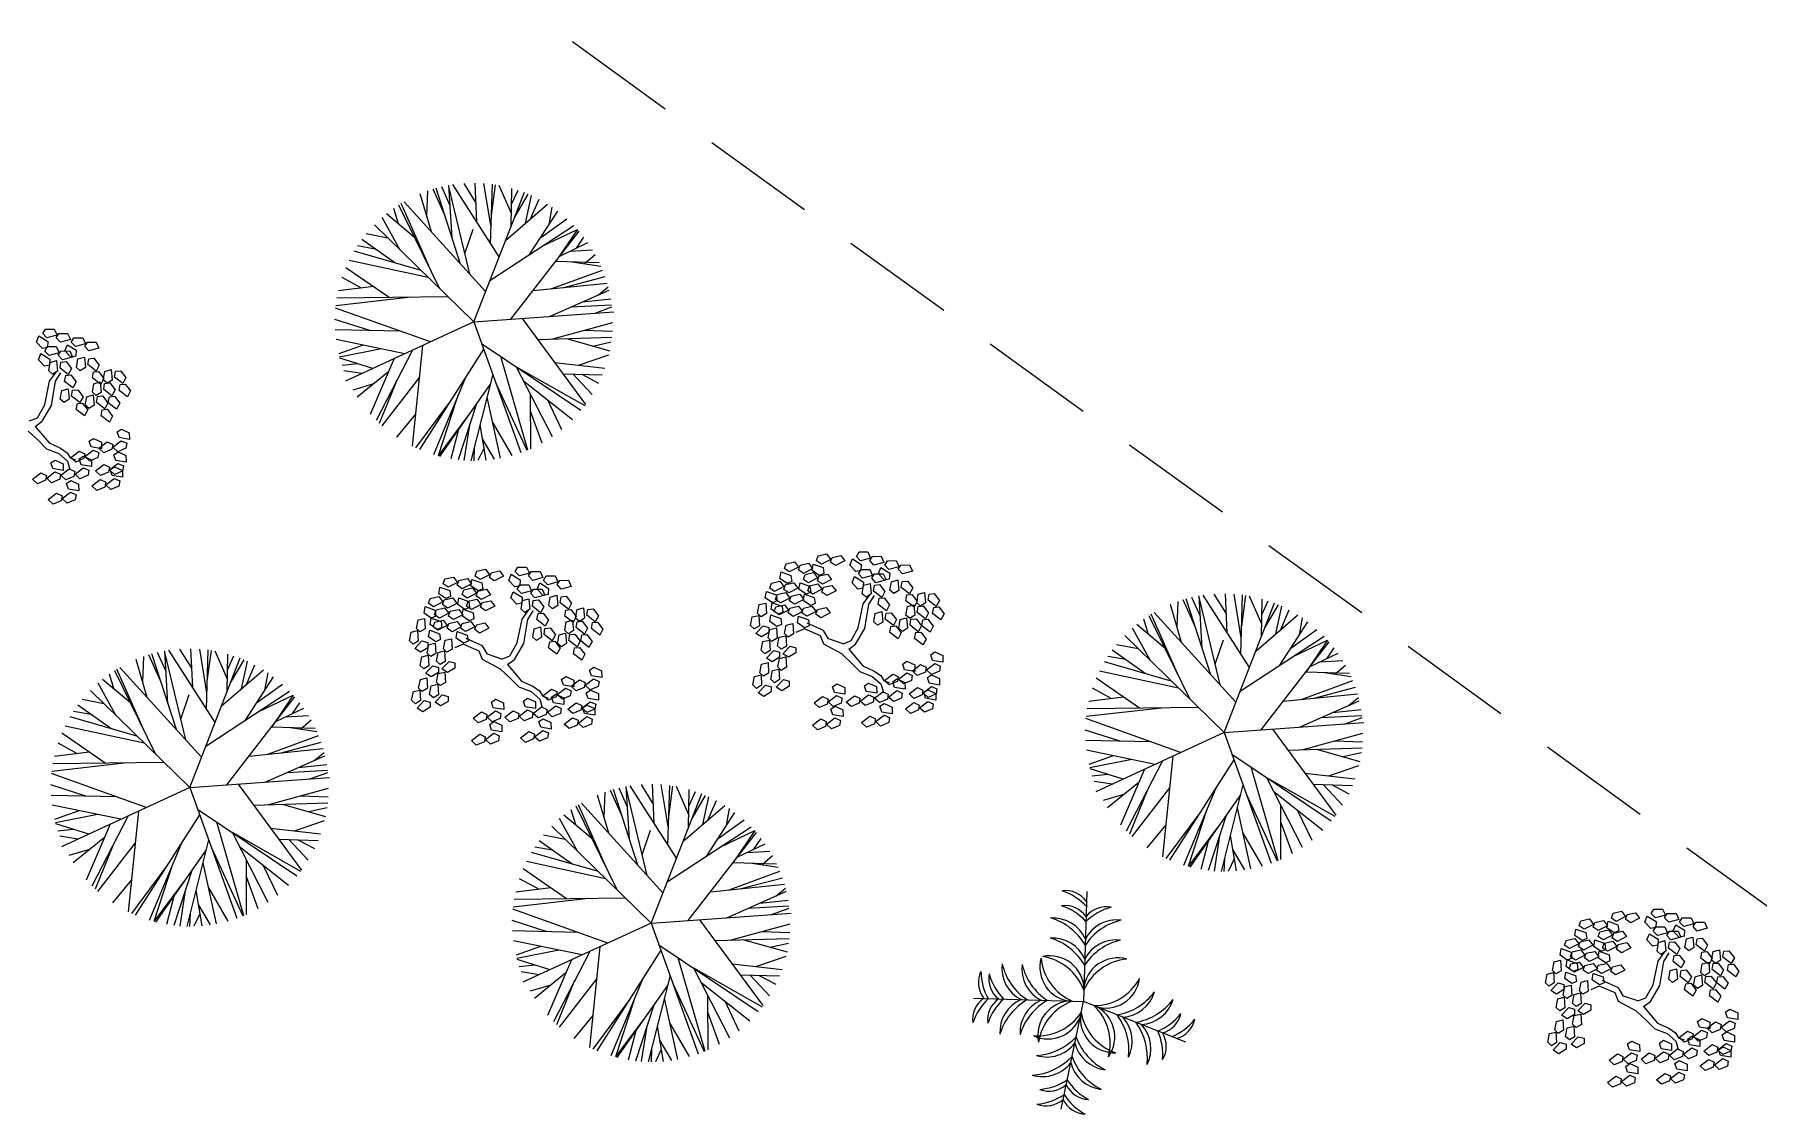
# Model space of a CAD drawing. Header units: millimetres. Extents: x 997 to 4249, y 599 to 1440.
# Drawn here: x 1810.53 to 1858.28, y 703 to 732.79 of the extents above; entities that cross this region are included whole.
import ezdxf

# ---------------------------------------------------------------- set-up
doc = ezdxf.new("R2010")
doc.units = ezdxf.units.MM
doc.linetypes.add('Continuo', pattern=[0])
doc.linetypes.add('DASHED', pattern=[19.05, 12.7, -6.35])
doc.layers.add('cercas existentes', color=18, linetype='Continuous')
doc.layers.add('taludes', color=9, linetype='Continuous')

# ---------------------------------------------------------------- blocks, each defined once
blk = doc.blocks.new('L', base_point=(1.368, 0.591))
at = {"linetype": 'Continuo'}
for p, q in [((1.281, 0.65), (1.312, 0.675)), ((1.294, 0.6), (1.281, 0.65)), ((1.312, 0.675), (1.342, 0.621)), ((1.342, 0.621), (1.322, 0.591)), ((1.275, 0.567), (1.306, 0.592)), ((1.288, 0.517), (1.275, 0.567)), ((1.317, 0.508), (1.288, 0.517)), ((1.322, 0.591), (1.294, 0.6)), ((1.306, 0.592), (1.336, 0.538)), ((1.336, 0.538), (1.317, 0.508)), ((1.337, 0.489), (1.356, 0.548)), ((1.356, 0.548), (1.391, 0.554)), ((1.404, 0.527), (1.376, 0.484)), ((1.391, 0.554), (1.404, 0.527)), ((1.376, 0.484), (1.337, 0.489))]:
    blk.add_line(p, q, dxfattribs=at)
blk = doc.blocks.new('gtfoods1')
at = {"layer": 'taludes', "lineweight": 5, "extrusion": (-0.01642, -0.01246, 0.999788)}
for p, q in [((-102.934, 66.403, 12.087), (-103.241, 67.457, 12.095)), ((-103.06, 66.834, 12.09), (-103.031, 67.538, 12.099)), ((-102.564, 66.868, 12.099), (-102.888, 67.585, 12.102)), ((-102.123, 65.51, 12.089), (-102.805, 67.609, 12.104)), ((-102.414, 67.119, 12.104), (-102.647, 67.65, 12.107)), ((-102.359, 66.238, 12.094), (-102.449, 67.692, 12.111)), ((-101.866, 65.227, 12.09), (-102.447, 67.657, 12.11)), ((-101.056, 65.707, 12.109), (-102.338, 67.711, 12.113)), ((-101.698, 67.214, 12.117), (-102.028, 67.745, 12.118)), ((-101.757, 63.907, 12.075), (-100.357, 67.498, 12.143)), ((-101.675, 66.674, 12.111), (-101.722, 67.754, 12.124)), ((-101.28, 66.528, 12.116), (-101.48, 67.744, 12.127)), ((-101.294, 66.08, 12.11), (-101.244, 67.72, 12.131)), ((-101.27, 66.857, 12.12), (-101.153, 67.707, 12.132)), ((-100.715, 66.908, 12.13), (-101.054, 67.69, 12.134)), ((-100.722, 66.563, 12.125), (-100.701, 67.606, 12.138)), ((-100.71, 67.167, 12.133), (-100.533, 67.554, 12.141)), ((-100.625, 66.81, 12.13), (-100.249, 67.446, 12.144)), ((-100.323, 66.644, 12.133), (-100.162, 67.408, 12.145)), ((-103.398, 66.249, 12.077), (-104.173, 66.902, 12.073)), ((-103.847, 66.628, 12.075), (-103.976, 67.051, 12.078)), ((-102.698, 64.825, 12.071), (-103.837, 67.144, 12.081)), ((-103.008, 65.457, 12.074), (-103.774, 67.184, 12.083)), ((-101.43, 64.747, 12.091), (-103.69, 67.235, 12.085)), ((-100.877, 66.166, 12.118), (-99.717, 67.168, 12.149)), ((-100.214, 65.773, 12.124), (-99.435, 66.974, 12.151)), ((-100.184, 66.764, 12.136), (-99.951, 67.304, 12.147)), ((-99.672, 66.609, 12.143), (-99.585, 67.082, 12.15)), ((-101.757, 63.907, 12.075), (-104.511, 66.595, 12.063)), ((-103.797, 65.897, 12.066), (-104.292, 66.802, 12.069)), ((-102.003, 65.802, 12.095), (-101.772, 66.481, 12.107)), ((-101.312, 65.05, 12.097), (-98.989, 66.578, 12.154)), ((-100.729, 63.98, 12.093), (-98.843, 66.417, 12.154)), ((-99.905, 66.25, 12.135), (-99.184, 66.766, 12.153)), ((-99.846, 66.015, 12.133), (-98.889, 66.47, 12.154)), ((-98.889, 66.47, 12.154), (-99.484, 65.589, 12.133)), ((-104.487, 65.927, 12.055), (-104.978, 66.012, 12.048)), ((-103.945, 65.543, 12.059), (-104.856, 66.189, 12.053)), ((-104.136, 66.228, 12.065), (-104.736, 66.343, 12.056)), ((-99.372, 65.733, 12.137), (-98.599, 66.103, 12.154)), ((-98.911, 65.954, 12.147), (-98.709, 66.253, 12.154)), ((-103.019, 65.139, 12.07), (-105.207, 65.612, 12.04)), ((-103.219, 65.333, 12.069), (-105.069, 65.866, 12.045)), ((-99.484, 65.589, 12.133), (-98.281, 65.555, 12.153)), ((-99.102, 65.863, 12.143), (-98.468, 65.902, 12.154)), ((-99.029, 65.576, 12.141), (-98.236, 65.456, 12.152)), ((-98.692, 65.525, 12.146), (-98.396, 65.778, 12.154)), ((-104.871, 64.844, 12.036), (-105.404, 65.135, 12.03)), ((-104.102, 64.581, 12.045), (-105.299, 65.41, 12.036)), ((-100.111, 64.779, 12.113), (-98.064, 64.984, 12.149)), ((-99.598, 64.83, 12.122), (-98.189, 65.345, 12.152)), ((-99.264, 64.864, 12.128), (-98.121, 65.161, 12.15)), ((-103.495, 64.588, 12.055), (-105.579, 64.353, 12.018)), ((-102.466, 64.598, 12.072), (-105.548, 64.566, 12.021)), ((-104.54, 64.885, 12.041), (-105.508, 64.765, 12.024)), ((-99.665, 64.056, 12.111), (-98.013, 64.789, 12.147)), ((-98.746, 64.464, 12.131), (-97.964, 64.544, 12.145)), ((-98.307, 64.659, 12.141), (-98.034, 64.875, 12.148)), ((-102.961, 63.352, 12.048), (-105.585, 64.292, 12.017)), ((-101.757, 63.907, 12.075), (-97.883, 64.182, 12.142)), ((-100.415, 64.003, 12.098), (-98.663, 61.62, 12.097)), ((-99.068, 64.321, 12.124), (-97.94, 64.383, 12.144)), ((-98.428, 64.144, 12.133), (-97.933, 64.323, 12.143)), ((-104.637, 63.668, 12.025), (-105.604, 63.977, 12.013)), ((-103.79, 63.649, 12.038), (-105.598, 63.689, 12.009)), ((-101.757, 63.907, 12.075), (-105.311, 62.267, 11.996)), ((-101.757, 63.907, 12.075), (-100.452, 60.288, 12.051)), ((-99.566, 63.435, 12.105), (-97.91, 63.892, 12.138)), ((-98.693, 63.676, 12.122), (-97.919, 63.648, 12.135)), ((-103.667, 63.026, 12.033), (-105.573, 63.416, 12.006)), ((-104.825, 63.263, 12.017), (-105.5, 63.019, 12.002)), ((-104.313, 63.158, 12.024), (-105.478, 62.93, 12.002)), ((-103.46, 63.122, 12.037), (-104.466, 61.176, 11.996)), ((-103.175, 63.253, 12.044), (-103.465, 60.46, 12.004)), ((-101.486, 63.153, 12.07), (-103.266, 60.368, 12.006)), ((-101.542, 63.311, 12.071), (-98.79, 61.458, 12.093)), ((-99.988, 63.422, 12.098), (-97.934, 63.485, 12.133)), ((-99.194, 63.446, 12.111), (-97.994, 63.107, 12.127)), ((-98.461, 63.239, 12.121), (-97.95, 63.353, 12.131)), ((-104.555, 62.617, 12.013), (-105.47, 62.901, 12.001)), ((-104.974, 62.747, 12.008), (-105.409, 62.698, 12)), ((-103.963, 62.89, 12.026), (-104.625, 61.343, 11.996)), ((-101.019, 62.959, 12.075), (-100.271, 60.358, 12.055)), ((-100.584, 62.665, 12.079), (-98.686, 61.59, 12.097)), ((-100.584, 62.665, 12.079), (-99.589, 60.729, 12.071)), ((-99.518, 62.783, 12.098), (-98.131, 62.622, 12.119)), ((-98.858, 62.706, 12.108), (-98.021, 62.991, 12.125)), ((-104.86, 62.476, 12.006), (-105.358, 62.554, 11.999)), ((-104.533, 62.189, 12.008), (-105.11, 62.02, 11.996)), ((-104.119, 62.525, 12.019), (-104.988, 61.819, 11.996)), ((-103.877, 62.315, 12.02), (-104.381, 61.093, 11.997)), ((-103.266, 62.376, 12.031), (-104.309, 61.029, 11.997)), ((-101.988, 62.368, 12.052), (-102.877, 60.226, 12.011)), ((-101.305, 62.182, 12.061), (-102.707, 60.179, 12.013)), ((-101.235, 62.459, 12.066), (-101.839, 60.061, 12.026)), ((-101.147, 62.214, 12.064), (-100.291, 60.35, 12.055)), ((-100.381, 62.271, 12.077), (-99.024, 61.2, 12.086)), ((-99.29, 62.472, 12.098), (-98.2, 62.443, 12.115)), ((-99.013, 62.465, 12.102), (-98.479, 61.893, 12.104)), ((-98.768, 62.458, 12.106), (-98.303, 62.214, 12.111)), ((-102.4, 61.723, 12.037), (-103.369, 60.414, 12.005)), ((-102.241, 61.757, 12.04), (-102.749, 60.198, 12.013)), ((-101.687, 61.636, 12.048), (-102.195, 60.085, 12.02)), ((-101.395, 61.823, 12.055), (-101.026, 60.13, 12.04)), ((-100.195, 61.909, 12.076), (-100.192, 60.393, 12.057)), ((-99.721, 61.75, 12.082), (-99.327, 60.924, 12.078)), ((-103.373, 61.347, 12.017), (-103.898, 60.711, 12)), ((-101.921, 61.301, 12.04), (-102.749, 60.198, 12.013)), ((-101.247, 61.141, 12.049), (-100.702, 60.207, 12.046)), ((-100.194, 61.445, 12.07), (-99.874, 60.552, 12.064)), ((-102.185, 60.924, 12.031), (-102.398, 60.114, 12.017)), ((-101.879, 61.05, 12.037), (-102.033, 60.07, 12.023)), ((-101.59, 61.052, 12.042), (-101.425, 60.074, 12.033)), ((-101.524, 60.663, 12.038), (-101.192, 60.102, 12.037)), ((-101.748, 60.421, 12.032), (-101.761, 60.06, 12.027)), ((-101.48, 60.403, 12.036), (-101.642, 60.062, 12.029)), ((-80.917, 55.835, 12.117), (-81.246, 56.366, 12.118)), ((-80.893, 55.295, 12.111), (-80.94, 56.375, 12.124)), ((-80.499, 55.149, 12.116), (-80.698, 56.365, 12.127)), ((-82.152, 55.024, 12.087), (-82.46, 56.078, 12.095)), ((-82.278, 55.455, 12.09), (-82.249, 56.159, 12.099)), ((-81.782, 55.488, 12.099), (-82.106, 56.206, 12.102)), ((-81.341, 54.131, 12.089), (-82.023, 56.23, 12.104)), ((-81.632, 55.74, 12.104), (-81.865, 56.271, 12.107)), ((-81.578, 54.859, 12.094), (-81.667, 56.313, 12.111)), ((-81.084, 53.848, 12.09), (-81.665, 56.277, 12.11)), ((-80.274, 54.328, 12.109), (-81.557, 56.331, 12.113)), ((-80.976, 52.528, 12.075), (-79.575, 56.119, 12.143)), ((-80.512, 54.701, 12.11), (-80.462, 56.341, 12.131)), ((-80.488, 55.478, 12.12), (-80.371, 56.327, 12.132)), ((-79.933, 55.529, 12.13), (-80.272, 56.31, 12.134)), ((-79.94, 55.183, 12.125), (-79.919, 56.227, 12.138)), ((-79.928, 55.787, 12.133), (-79.751, 56.175, 12.141)), ((-79.843, 55.431, 12.13), (-79.467, 56.067, 12.144)), ((-79.541, 55.265, 12.133), (-79.38, 56.028, 12.145)), ((-79.403, 55.385, 12.136), (-79.169, 55.924, 12.147)), ((-83.015, 54.518, 12.066), (-83.51, 55.423, 12.069)), ((-82.616, 54.87, 12.077), (-83.392, 55.523, 12.073)), ((-83.066, 55.248, 12.075), (-83.194, 55.671, 12.078)), ((-81.916, 53.446, 12.071), (-83.055, 55.765, 12.081)), ((-82.226, 54.077, 12.074), (-82.992, 55.805, 12.083)), ((-80.648, 53.368, 12.091), (-82.908, 55.855, 12.085)), ((-80.095, 54.787, 12.118), (-78.935, 55.789, 12.149)), ((-79.432, 54.393, 12.124), (-78.654, 55.595, 12.151)), ((-78.89, 55.229, 12.143), (-78.803, 55.703, 12.15)), ((-83.354, 54.849, 12.065), (-83.954, 54.963, 12.056)), ((-80.976, 52.528, 12.075), (-83.729, 55.215, 12.063)), ((-81.222, 54.423, 12.095), (-80.991, 55.101, 12.107)), ((-80.53, 53.671, 12.097), (-78.207, 55.199, 12.154)), ((-79.947, 52.601, 12.093), (-78.061, 55.038, 12.154)), ((-79.123, 54.87, 12.135), (-78.402, 55.387, 12.153)), ((-79.064, 54.636, 12.133), (-78.107, 55.091, 12.154)), ((-78.107, 55.091, 12.154), (-78.702, 54.21, 12.133)), ((-110.804, 53.501, 12.087), (-111.111, 54.555, 12.095)), ((-110.929, 53.932, 12.09), (-110.9, 54.636, 12.099)), ((-110.433, 53.965, 12.099), (-110.757, 54.682, 12.102)), ((-109.992, 52.608, 12.089), (-110.674, 54.707, 12.104)), ((-110.283, 54.217, 12.104), (-110.516, 54.748, 12.107)), ((-110.229, 53.336, 12.094), (-110.318, 54.79, 12.111)), ((-109.735, 52.325, 12.09), (-110.316, 54.754, 12.11)), ((-108.925, 52.805, 12.109), (-110.208, 54.808, 12.113)), ((-109.568, 54.312, 12.117), (-109.897, 54.843, 12.118)), ((-109.627, 51.005, 12.075), (-108.226, 54.596, 12.143)), ((-109.544, 53.772, 12.111), (-109.592, 54.852, 12.124)), ((-109.15, 53.626, 12.116), (-109.349, 54.842, 12.127)), ((-109.164, 53.177, 12.11), (-109.113, 54.818, 12.131)), ((-109.14, 53.955, 12.12), (-109.022, 54.804, 12.132)), ((-108.584, 54.006, 12.13), (-108.924, 54.787, 12.134)), ((-108.591, 53.66, 12.125), (-108.57, 54.704, 12.138)), ((-108.579, 54.264, 12.133), (-108.402, 54.652, 12.141)), ((-108.494, 53.908, 12.13), (-108.118, 54.544, 12.144)), ((-108.192, 53.742, 12.133), (-108.031, 54.505, 12.145)), ((-82.437, 53.954, 12.069), (-84.287, 54.487, 12.045)), ((-83.705, 54.548, 12.055), (-84.197, 54.632, 12.048)), ((-83.164, 54.163, 12.059), (-84.074, 54.81, 12.053)), ((-78.59, 54.354, 12.137), (-77.817, 54.724, 12.154)), ((-78.321, 54.483, 12.143), (-77.686, 54.523, 12.154)), ((-78.129, 54.575, 12.147), (-77.927, 54.874, 12.154)), ((-111.267, 53.347, 12.077), (-112.043, 53.999, 12.073)), ((-111.717, 53.725, 12.075), (-111.845, 54.148, 12.078)), ((-110.567, 51.923, 12.071), (-111.706, 54.242, 12.081)), ((-110.878, 52.554, 12.074), (-111.643, 54.282, 12.083)), ((-109.299, 51.845, 12.091), (-111.559, 54.332, 12.085)), ((-108.746, 53.264, 12.118), (-107.586, 54.266, 12.149)), ((-108.083, 52.87, 12.124), (-107.305, 54.072, 12.151)), ((-108.054, 53.862, 12.136), (-107.82, 54.401, 12.147)), ((-107.542, 53.706, 12.143), (-107.454, 54.179, 12.15)), ((-83.32, 53.202, 12.045), (-84.517, 54.031, 12.036)), ((-82.237, 53.759, 12.07), (-84.425, 54.232, 12.04)), ((-78.817, 53.451, 12.122), (-77.408, 53.966, 12.152)), ((-78.702, 54.21, 12.133), (-77.499, 54.175, 12.153)), ((-78.247, 54.197, 12.141), (-77.454, 54.077, 12.152)), ((-77.91, 54.146, 12.146), (-77.614, 54.399, 12.154)), ((-109.627, 51.005, 12.075), (-112.38, 53.692, 12.063)), ((-111.666, 52.995, 12.066), (-112.161, 53.9, 12.069)), ((-109.873, 52.9, 12.095), (-109.642, 53.578, 12.107)), ((-109.181, 52.147, 12.097), (-106.859, 53.676, 12.154)), ((-108.599, 51.078, 12.093), (-106.712, 53.515, 12.154)), ((-107.774, 53.347, 12.135), (-107.053, 53.864, 12.153)), ((-107.715, 53.112, 12.133), (-106.758, 53.568, 12.154)), ((-106.758, 53.568, 12.154), (-107.353, 52.687, 12.133)), ((-83.758, 53.506, 12.041), (-84.726, 53.386, 12.024)), ((-84.089, 53.465, 12.036), (-84.622, 53.755, 12.03)), ((-79.329, 53.399, 12.113), (-77.283, 53.605, 12.149)), ((-78.482, 53.485, 12.128), (-77.339, 53.782, 12.15)), ((-77.525, 53.279, 12.141), (-77.253, 53.496, 12.148)), ((-112.356, 53.025, 12.055), (-112.848, 53.109, 12.048)), ((-111.815, 52.64, 12.059), (-112.725, 53.286, 12.053)), ((-112.005, 53.326, 12.065), (-112.605, 53.44, 12.056)), ((-107.241, 52.831, 12.137), (-106.468, 53.201, 12.154)), ((-106.78, 53.052, 12.147), (-106.578, 53.351, 12.154)), ((-82.713, 53.208, 12.055), (-84.797, 52.974, 12.018)), ((-81.684, 53.219, 12.072), (-84.766, 53.187, 12.021)), ((-78.884, 52.676, 12.111), (-77.231, 53.41, 12.147)), ((-77.965, 53.084, 12.131), (-77.182, 53.165, 12.145)), ((-110.888, 52.236, 12.07), (-113.076, 52.709, 12.04)), ((-111.088, 52.431, 12.069), (-112.938, 52.964, 12.045)), ((-107.353, 52.687, 12.133), (-106.151, 52.652, 12.153)), ((-106.972, 52.96, 12.143), (-106.338, 52.999, 12.154)), ((-106.898, 52.674, 12.141), (-106.106, 52.553, 12.152)), ((-106.561, 52.623, 12.146), (-106.266, 52.876, 12.154)), ((-83.855, 52.289, 12.025), (-84.822, 52.598, 12.013)), ((-82.179, 51.973, 12.048), (-84.804, 52.913, 12.017)), ((-80.976, 52.528, 12.075), (-77.101, 52.803, 12.142)), ((-79.633, 52.623, 12.098), (-77.882, 50.241, 12.097)), ((-78.286, 52.942, 12.124), (-77.158, 53.004, 12.144)), ((-77.646, 52.764, 12.133), (-77.151, 52.943, 12.143)), ((-112.74, 51.941, 12.036), (-113.273, 52.232, 12.03)), ((-111.971, 51.679, 12.045), (-113.168, 52.508, 12.036)), ((-107.981, 51.876, 12.113), (-105.934, 52.082, 12.149)), ((-107.468, 51.928, 12.122), (-106.059, 52.443, 12.152)), ((-107.133, 51.961, 12.128), (-105.99, 52.259, 12.15)), ((-83.008, 52.27, 12.038), (-84.817, 52.31, 12.009)), ((-80.976, 52.528, 12.075), (-84.529, 50.888, 11.996)), ((-80.976, 52.528, 12.075), (-79.67, 48.909, 12.051)), ((-79.206, 52.042, 12.098), (-77.152, 52.105, 12.133)), ((-78.785, 52.055, 12.105), (-77.129, 52.512, 12.138)), ((-78.413, 52.067, 12.111), (-77.213, 51.728, 12.127)), ((-77.911, 52.296, 12.122), (-77.137, 52.269, 12.135)), ((-111.365, 51.685, 12.055), (-113.448, 51.451, 12.018)), ((-110.335, 51.696, 12.072), (-113.417, 51.664, 12.021)), ((-112.409, 51.982, 12.041), (-113.377, 51.863, 12.024)), ((-107.535, 51.153, 12.111), (-105.882, 51.887, 12.147)), ((-106.616, 51.561, 12.131), (-105.833, 51.642, 12.145)), ((-106.176, 51.756, 12.141), (-105.904, 51.973, 12.148)), ((-82.885, 51.647, 12.033), (-84.791, 52.036, 12.006)), ((-84.044, 51.884, 12.017), (-84.719, 51.639, 12.002)), ((-83.531, 51.779, 12.024), (-84.696, 51.551, 12.002)), ((-82.678, 51.742, 12.037), (-83.685, 49.797, 11.996)), ((-82.393, 51.874, 12.044), (-82.683, 49.081, 12.004)), ((-80.704, 51.774, 12.07), (-82.484, 48.989, 12.006)), ((-80.76, 51.931, 12.071), (-78.009, 50.078, 12.093)), ((-80.238, 51.579, 12.075), (-79.489, 48.979, 12.055)), ((-78.076, 51.327, 12.108), (-77.239, 51.611, 12.125)), ((-77.68, 51.86, 12.121), (-77.169, 51.973, 12.131)), ((-110.83, 50.45, 12.048), (-113.455, 51.39, 12.017)), ((-109.627, 51.005, 12.075), (-105.752, 51.28, 12.142)), ((-108.284, 51.1, 12.098), (-106.533, 48.718, 12.097)), ((-106.937, 51.418, 12.124), (-105.809, 51.481, 12.144)), ((-106.297, 51.241, 12.133), (-105.802, 51.42, 12.143)), ((-83.773, 51.237, 12.013), (-84.689, 51.522, 12.001)), ((-84.192, 51.367, 12.008), (-84.628, 51.319, 12)), ((-84.078, 51.096, 12.006), (-84.577, 51.175, 11.999)), ((-83.337, 51.146, 12.019), (-84.206, 50.439, 11.996)), ((-83.181, 51.51, 12.026), (-83.844, 49.964, 11.996)), ((-79.802, 51.286, 12.079), (-77.904, 50.21, 12.097)), ((-79.802, 51.286, 12.079), (-78.808, 49.349, 12.071)), ((-78.736, 51.404, 12.098), (-77.349, 51.242, 12.119)), ((-112.507, 50.765, 12.025), (-113.473, 51.075, 12.013)), ((-111.659, 50.746, 12.038), (-113.468, 50.787, 12.009)), ((-109.627, 51.005, 12.075), (-113.181, 49.365, 11.996)), ((-109.627, 51.005, 12.075), (-108.321, 47.386, 12.051)), ((-107.436, 50.532, 12.105), (-105.78, 50.989, 12.138)), ((-106.562, 50.773, 12.122), (-105.788, 50.746, 12.135)), ((-98.022, 49.743, 12.087), (-98.329, 50.797, 12.095)), ((-98.148, 50.174, 12.09), (-98.118, 50.878, 12.099)), ((-97.652, 50.207, 12.099), (-97.976, 50.925, 12.102)), ((-97.211, 48.85, 12.089), (-97.892, 50.949, 12.104)), ((-97.501, 50.459, 12.104), (-97.735, 50.99, 12.107)), ((-97.447, 49.578, 12.094), (-97.537, 51.032, 12.111)), ((-96.954, 48.567, 12.09), (-97.534, 50.996, 12.11)), ((-96.143, 49.047, 12.109), (-97.426, 51.05, 12.113)), ((-96.786, 50.554, 12.117), (-97.116, 51.085, 12.118)), ((-96.845, 47.247, 12.075), (-95.445, 50.838, 12.143)), ((-96.762, 50.014, 12.111), (-96.81, 51.094, 12.124)), ((-96.368, 49.868, 12.116), (-96.567, 51.084, 12.127)), ((-96.382, 49.42, 12.11), (-96.331, 51.06, 12.131)), ((-96.358, 50.197, 12.12), (-96.241, 51.046, 12.132)), ((-95.803, 50.248, 12.13), (-96.142, 51.029, 12.134)), ((-95.809, 49.902, 12.125), (-95.789, 50.946, 12.138)), ((-95.797, 50.506, 12.133), (-95.621, 50.894, 12.141)), ((-95.713, 50.15, 12.13), (-95.337, 50.786, 12.144)), ((-95.411, 49.984, 12.133), (-95.249, 50.747, 12.145)), ((-95.272, 50.104, 12.136), (-95.039, 50.643, 12.147)), ((-83.751, 50.81, 12.008), (-84.328, 50.641, 11.996)), ((-83.095, 50.936, 12.02), (-83.599, 49.714, 11.997)), ((-82.484, 50.997, 12.031), (-83.527, 49.649, 11.997)), ((-81.206, 50.989, 12.052), (-82.095, 48.847, 12.011)), ((-80.523, 50.803, 12.061), (-81.925, 48.8, 12.013)), ((-80.453, 51.08, 12.066), (-81.057, 48.681, 12.026)), ((-80.365, 50.834, 12.064), (-79.509, 48.971, 12.055)), ((-79.6, 50.892, 12.077), (-78.242, 49.821, 12.086)), ((-78.508, 51.093, 12.098), (-77.418, 51.064, 12.115)), ((-78.231, 51.086, 12.102), (-77.697, 50.514, 12.104)), ((-77.986, 51.079, 12.106), (-77.521, 50.834, 12.111)), ((-111.536, 50.124, 12.033), (-113.442, 50.513, 12.006)), ((-112.695, 50.36, 12.017), (-113.37, 50.116, 12.002)), ((-112.182, 50.256, 12.024), (-113.348, 50.028, 12.002)), ((-111.329, 50.219, 12.037), (-112.336, 48.274, 11.996)), ((-111.044, 50.351, 12.044), (-111.334, 47.557, 12.004)), ((-109.355, 50.251, 12.07), (-111.135, 47.466, 12.006)), ((-109.412, 50.408, 12.071), (-106.66, 48.555, 12.093)), ((-107.857, 50.519, 12.098), (-105.803, 50.582, 12.133)), ((-107.064, 50.543, 12.111), (-105.864, 50.205, 12.127)), ((-106.331, 50.337, 12.121), (-105.82, 50.45, 12.131)), ((-98.485, 49.589, 12.077), (-99.261, 50.242, 12.073)), ((-98.935, 49.967, 12.075), (-99.064, 50.39, 12.078)), ((-97.786, 48.165, 12.071), (-98.925, 50.484, 12.081)), ((-98.096, 48.796, 12.074), (-98.861, 50.524, 12.083)), ((-96.518, 48.087, 12.091), (-98.777, 50.574, 12.085)), ((-95.964, 49.506, 12.118), (-94.804, 50.508, 12.149)), ((-95.302, 49.112, 12.124), (-94.523, 50.314, 12.151)), ((-94.76, 49.948, 12.143), (-94.673, 50.422, 12.15)), ((-81.618, 50.344, 12.037), (-82.587, 49.035, 12.005)), ((-81.46, 50.377, 12.04), (-81.967, 48.819, 12.013)), ((-80.906, 50.256, 12.048), (-81.414, 48.706, 12.02)), ((-80.613, 50.444, 12.055), (-80.245, 48.751, 12.04)), ((-79.413, 50.529, 12.076), (-79.41, 49.013, 12.057)), ((-78.939, 50.37, 12.082), (-78.546, 49.545, 12.078)), ((-112.424, 49.714, 12.013), (-113.34, 49.999, 12.001)), ((-112.843, 49.844, 12.008), (-113.279, 49.795, 12)), ((-111.832, 49.987, 12.026), (-112.495, 48.441, 11.996)), ((-108.889, 50.056, 12.075), (-108.14, 47.456, 12.055)), ((-108.453, 49.763, 12.079), (-106.556, 48.687, 12.097)), ((-108.453, 49.763, 12.079), (-107.459, 47.826, 12.071)), ((-107.387, 49.88, 12.098), (-106.001, 49.719, 12.119)), ((-106.727, 49.804, 12.108), (-105.89, 50.088, 12.125)), ((-99.223, 49.568, 12.065), (-99.824, 49.682, 12.056)), ((-96.845, 47.247, 12.075), (-99.599, 49.934, 12.063)), ((-98.884, 49.237, 12.066), (-99.38, 50.142, 12.069)), ((-97.091, 49.142, 12.095), (-96.86, 49.82, 12.107)), ((-96.4, 48.39, 12.097), (-94.077, 49.918, 12.154)), ((-95.817, 47.32, 12.093), (-93.93, 49.757, 12.154)), ((-94.992, 49.589, 12.135), (-94.271, 50.106, 12.153)), ((-94.933, 49.354, 12.133), (-93.977, 49.81, 12.154)), ((-93.977, 49.81, 12.154), (-94.572, 48.929, 12.133)), ((-82.591, 49.968, 12.017), (-83.116, 49.331, 12)), ((-81.14, 49.922, 12.04), (-81.967, 48.819, 12.013)), ((-81.098, 49.67, 12.037), (-81.251, 48.691, 12.023)), ((-80.808, 49.672, 12.042), (-80.643, 48.695, 12.033)), ((-80.465, 49.762, 12.049), (-79.921, 48.828, 12.046)), ((-79.412, 50.066, 12.07), (-79.093, 49.173, 12.064)), ((-112.729, 49.573, 12.006), (-113.228, 49.652, 11.999)), ((-112.402, 49.286, 12.008), (-112.979, 49.118, 11.996)), ((-111.988, 49.623, 12.019), (-112.857, 48.916, 11.996)), ((-111.747, 49.413, 12.02), (-112.25, 48.191, 11.997)), ((-111.135, 49.474, 12.031), (-112.179, 48.126, 11.997)), ((-109.857, 49.465, 12.052), (-110.746, 47.324, 12.011)), ((-109.174, 49.279, 12.061), (-110.576, 47.277, 12.013)), ((-109.104, 49.557, 12.066), (-109.708, 47.158, 12.026)), ((-109.016, 49.311, 12.064), (-108.16, 47.448, 12.055)), ((-108.251, 49.369, 12.077), (-106.893, 48.297, 12.086)), ((-107.159, 49.57, 12.098), (-106.069, 49.541, 12.115)), ((-106.883, 49.562, 12.102), (-106.349, 48.991, 12.104)), ((-106.637, 49.556, 12.106), (-106.172, 49.311, 12.111)), ((-98.306, 48.673, 12.069), (-100.157, 49.206, 12.045)), ((-99.575, 49.267, 12.055), (-100.066, 49.351, 12.048)), ((-99.033, 48.882, 12.059), (-99.943, 49.529, 12.053)), ((-94.46, 49.073, 12.137), (-93.687, 49.443, 12.154)), ((-94.19, 49.202, 12.143), (-93.556, 49.241, 12.154)), ((-93.999, 49.294, 12.147), (-93.797, 49.593, 12.154)), ((-81.403, 49.545, 12.031), (-81.616, 48.734, 12.017)), ((-80.742, 49.284, 12.038), (-80.411, 48.722, 12.037)), ((-110.269, 48.821, 12.037), (-111.239, 47.512, 12.005)), ((-110.111, 48.854, 12.04), (-110.618, 47.296, 12.013)), ((-109.557, 48.733, 12.048), (-110.065, 47.183, 12.02)), ((-109.265, 48.921, 12.055), (-108.896, 47.227, 12.04)), ((-108.064, 49.006, 12.076), (-108.061, 47.49, 12.057)), ((-107.59, 48.847, 12.082), (-107.197, 48.022, 12.078)), ((-99.19, 47.921, 12.045), (-100.387, 48.75, 12.036)), ((-98.107, 48.478, 12.07), (-100.295, 48.951, 12.04)), ((-94.572, 48.929, 12.133), (-93.369, 48.894, 12.153)), ((-94.116, 48.916, 12.141), (-93.324, 48.796, 12.152)), ((-93.779, 48.865, 12.146), (-93.484, 49.118, 12.154)), ((-80.967, 49.041, 12.032), (-80.98, 48.681, 12.027)), ((-80.699, 49.024, 12.036), (-80.86, 48.682, 12.029)), ((-111.242, 48.444, 12.017), (-111.767, 47.808, 12)), ((-109.791, 48.399, 12.04), (-110.618, 47.296, 12.013)), ((-109.116, 48.239, 12.049), (-108.572, 47.305, 12.046)), ((-108.064, 48.543, 12.07), (-107.744, 47.65, 12.064)), ((-99.959, 48.184, 12.036), (-100.492, 48.474, 12.03)), ((-95.199, 48.118, 12.113), (-93.152, 48.324, 12.149)), ((-94.686, 48.17, 12.122), (-93.277, 48.685, 12.152)), ((-94.351, 48.204, 12.128), (-93.209, 48.501, 12.15)), ((-110.055, 48.022, 12.031), (-110.267, 47.211, 12.017)), ((-109.749, 48.147, 12.037), (-109.902, 47.167, 12.023)), ((-109.459, 48.149, 12.042), (-109.294, 47.172, 12.033)), ((-109.394, 47.761, 12.038), (-109.062, 47.199, 12.037)), ((-98.583, 47.927, 12.055), (-100.667, 47.693, 12.018)), ((-97.553, 47.938, 12.072), (-100.636, 47.906, 12.021)), ((-99.628, 48.224, 12.041), (-100.596, 48.105, 12.024)), ((-94.753, 47.395, 12.111), (-93.101, 48.129, 12.147)), ((-93.834, 47.803, 12.131), (-93.051, 47.884, 12.145)), ((-93.395, 47.998, 12.141), (-93.122, 48.215, 12.148)), ((-109.618, 47.518, 12.032), (-109.631, 47.157, 12.027)), ((-109.35, 47.501, 12.036), (-109.511, 47.159, 12.029)), ((-99.725, 47.008, 12.025), (-100.692, 47.317, 12.013)), ((-98.049, 46.692, 12.048), (-100.673, 47.632, 12.017)), ((-96.845, 47.247, 12.075), (-92.971, 47.522, 12.142)), ((-95.502, 47.342, 12.098), (-93.751, 44.96, 12.097)), ((-94.156, 47.661, 12.124), (-93.028, 47.723, 12.144)), ((-93.516, 47.483, 12.133), (-93.021, 47.662, 12.143)), ((-98.878, 46.989, 12.038), (-100.686, 47.029, 12.009)), ((-96.845, 47.247, 12.075), (-100.399, 45.607, 11.996)), ((-96.845, 47.247, 12.075), (-95.54, 43.628, 12.051)), ((-95.075, 46.761, 12.098), (-93.021, 46.824, 12.133)), ((-94.654, 46.774, 12.105), (-92.998, 47.231, 12.138)), ((-93.781, 47.015, 12.122), (-93.007, 46.988, 12.135)), ((-98.755, 46.366, 12.033), (-100.661, 46.755, 12.006)), ((-99.913, 46.602, 12.017), (-100.588, 46.358, 12.002)), ((-99.4, 46.498, 12.024), (-100.566, 46.27, 12.002)), ((-98.548, 46.461, 12.037), (-99.554, 44.516, 11.996)), ((-98.263, 46.593, 12.044), (-98.553, 43.8, 12.004)), ((-96.573, 46.493, 12.07), (-98.354, 43.708, 12.006)), ((-96.63, 46.65, 12.071), (-93.878, 44.797, 12.093)), ((-94.282, 46.786, 12.111), (-93.082, 46.447, 12.127)), ((-93.946, 46.046, 12.108), (-93.109, 46.33, 12.125)), ((-93.549, 46.579, 12.121), (-93.038, 46.692, 12.131)), ((-99.642, 45.956, 12.013), (-100.558, 46.241, 12.001)), ((-100.061, 46.086, 12.008), (-100.497, 46.038, 12)), ((-99.947, 45.815, 12.006), (-100.446, 45.894, 11.999)), ((-99.207, 45.865, 12.019), (-100.076, 45.158, 11.996)), ((-99.05, 46.229, 12.026), (-99.713, 44.683, 11.996)), ((-96.107, 46.298, 12.075), (-95.359, 43.698, 12.055)), ((-95.671, 46.005, 12.079), (-93.774, 44.929, 12.097)), ((-95.671, 46.005, 12.079), (-94.677, 44.068, 12.071)), ((-94.606, 46.122, 12.098), (-93.219, 45.961, 12.119)), ((-99.62, 45.529, 12.008), (-100.197, 45.36, 11.996)), ((-98.965, 45.655, 12.02), (-99.468, 44.433, 11.997)), ((-98.354, 45.716, 12.031), (-99.397, 44.368, 11.997)), ((-97.075, 45.708, 12.052), (-97.964, 43.566, 12.011)), ((-96.393, 45.521, 12.061), (-97.795, 43.519, 12.013)), ((-96.323, 45.799, 12.066), (-96.927, 43.4, 12.026)), ((-96.234, 45.553, 12.064), (-95.379, 43.69, 12.055)), ((-95.469, 45.611, 12.077), (-94.111, 44.54, 12.086)), ((-94.378, 45.812, 12.098), (-93.287, 45.783, 12.115)), ((-94.101, 45.805, 12.102), (-93.567, 45.233, 12.104)), ((-93.856, 45.798, 12.106), (-93.391, 45.553, 12.111)), ((-97.488, 45.063, 12.037), (-98.457, 43.754, 12.005)), ((-97.329, 45.096, 12.04), (-97.836, 43.538, 12.013)), ((-96.775, 44.975, 12.048), (-97.283, 43.425, 12.02)), ((-96.483, 45.163, 12.055), (-96.114, 43.47, 12.04)), ((-95.283, 45.248, 12.076), (-95.28, 43.732, 12.057)), ((-94.808, 45.089, 12.082), (-94.415, 44.264, 12.078)), ((-98.461, 44.687, 12.017), (-98.985, 44.05, 12)), ((-97.009, 44.641, 12.04), (-97.836, 43.538, 12.013)), ((-96.334, 44.481, 12.049), (-95.79, 43.547, 12.046)), ((-95.282, 44.785, 12.07), (-94.962, 43.892, 12.064)), ((-97.273, 44.264, 12.031), (-97.486, 43.453, 12.017)), ((-96.967, 44.389, 12.037), (-97.121, 43.409, 12.023)), ((-96.677, 44.391, 12.042), (-96.513, 43.414, 12.033)), ((-96.612, 44.003, 12.038), (-96.28, 43.441, 12.037)), ((-96.836, 43.76, 12.032), (-96.849, 43.4, 12.027)), ((-96.568, 43.743, 12.036), (-96.729, 43.401, 12.029))]:
    blk.add_line(p, q, dxfattribs=at)
at = {"layer": 'taludes', "linetype": 'Continuo', "lineweight": 5, "extrusion": (-0.012368, -0.016489, 0.999788)}
for p, q in [((-113.644, 61.61, 12.084), (-113.507, 62.267, 12.097)), ((-113.507, 62.267, 12.097), (-113.326, 62.518, 12.103)), ((-113.456, 61.591, 12.086), (-113.349, 62.262, 12.099)), ((-113.349, 62.262, 12.099), (-113.196, 62.5, 12.104)), ((-113.843, 61.252, 12.076), (-113.644, 61.61, 12.084)), ((-114.063, 61.164, 12.072), (-113.843, 61.252, 12.076)), ((-113.908, 61.011, 12.071), (-113.716, 61.154, 12.076)), ((-113.716, 61.154, 12.076), (-113.456, 61.591, 12.086)), ((-114.101, 60.882, 12.067), (-113.819, 60.617, 12.066)), ((-113.908, 61.011, 12.071), (-113.518, 60.553, 12.068)), ((-113.819, 60.617, 12.066), (-113.595, 60.394, 12.065)), ((-113.595, 60.394, 12.065), (-113.252, 60.262, 12.067)), ((-113.518, 60.553, 12.068), (-113.204, 60.409, 12.07)), ((-113.252, 60.262, 12.067), (-113.013, 60.052, 12.066)), ((-113.204, 60.409, 12.07), (-113.02, 60.281, 12.07)), ((-113.02, 60.281, 12.07), (-112.938, 60.144, 12.069)), ((-113.013, 60.052, 12.066), (-112.948, 59.82, 12.063)), ((-112.938, 60.144, 12.069), (-112.781, 60.085, 12.07)), ((-100.423, 55.667, 12.097), (-100.241, 55.918, 12.103)), ((-100.264, 55.662, 12.099), (-100.112, 55.9, 12.104)), ((-91.11, 55.434, 12.084), (-90.974, 56.091, 12.097)), ((-90.974, 56.091, 12.097), (-90.792, 56.341, 12.103)), ((-90.922, 55.414, 12.086), (-90.815, 56.086, 12.099)), ((-90.815, 56.086, 12.099), (-90.663, 56.324, 12.104)), ((-100.559, 55.01, 12.084), (-100.423, 55.667, 12.097)), ((-100.372, 54.991, 12.086), (-100.264, 55.662, 12.099)), ((-92.6, 55.4, 12.065), (-92.835, 55.299, 12.061)), ((-92.158, 55.21, 12.068), (-92.6, 55.4, 12.065)), ((-92.067, 55.356, 12.071), (-92.523, 55.559, 12.069)), ((-91.309, 55.075, 12.076), (-91.11, 55.434, 12.084)), ((-91.182, 54.977, 12.076), (-90.922, 55.414, 12.086)), ((-102.05, 54.976, 12.065), (-102.284, 54.876, 12.061)), ((-101.607, 54.787, 12.068), (-102.05, 54.976, 12.065)), ((-101.516, 54.932, 12.071), (-101.973, 55.136, 12.069)), ((-101.379, 54.699, 12.069), (-101.516, 54.932, 12.071)), ((-100.758, 54.652, 12.076), (-100.559, 55.01, 12.084)), ((-100.631, 54.554, 12.076), (-100.372, 54.991, 12.086)), ((-92.064, 54.978, 12.065), (-92.158, 55.21, 12.068)), ((-91.93, 55.122, 12.069), (-92.067, 55.356, 12.071)), ((-91.567, 54.706, 12.067), (-92.064, 54.978, 12.065)), ((-91.529, 54.988, 12.072), (-91.93, 55.122, 12.069)), ((-91.529, 54.988, 12.072), (-91.309, 55.075, 12.076)), ((-91.374, 54.835, 12.071), (-91.182, 54.977, 12.076)), ((-101.514, 54.554, 12.065), (-101.607, 54.787, 12.068)), ((-101.016, 54.282, 12.067), (-101.514, 54.554, 12.065)), ((-100.978, 54.565, 12.072), (-101.379, 54.699, 12.069)), ((-100.978, 54.565, 12.072), (-100.758, 54.652, 12.076)), ((-100.824, 54.411, 12.071), (-100.631, 54.554, 12.076)), ((-91.567, 54.706, 12.067), (-91.286, 54.44, 12.066)), ((-91.374, 54.835, 12.071), (-90.984, 54.377, 12.068)), ((-101.016, 54.282, 12.067), (-100.735, 54.017, 12.066)), ((-100.824, 54.411, 12.071), (-100.433, 53.954, 12.068)), ((-100.735, 54.017, 12.066), (-100.51, 53.794, 12.065)), ((-91.286, 54.44, 12.066), (-91.061, 54.217, 12.065)), ((-91.061, 54.217, 12.065), (-90.719, 54.085, 12.067)), ((-90.984, 54.377, 12.068), (-90.67, 54.232, 12.07)), ((-90.719, 54.085, 12.067), (-90.479, 53.875, 12.066)), ((-90.67, 54.232, 12.07), (-90.486, 54.105, 12.07)), ((-90.486, 54.105, 12.07), (-90.404, 53.967, 12.069)), ((-90.404, 53.967, 12.069), (-90.247, 53.908, 12.07)), ((-100.51, 53.794, 12.065), (-100.168, 53.662, 12.067)), ((-100.433, 53.954, 12.068), (-100.12, 53.809, 12.07)), ((-100.168, 53.662, 12.067), (-99.928, 53.452, 12.066)), ((-100.12, 53.809, 12.07), (-99.935, 53.681, 12.07)), ((-99.935, 53.681, 12.07), (-99.853, 53.544, 12.069)), ((-99.853, 53.544, 12.069), (-99.696, 53.485, 12.07)), ((-90.479, 53.875, 12.066), (-90.414, 53.644, 12.063)), ((-99.928, 53.452, 12.066), (-99.863, 53.22, 12.063)), ((-68.955, 46.192, 12.097), (-68.774, 46.442, 12.103)), ((-68.796, 46.187, 12.099), (-68.644, 46.425, 12.104)), ((-69.092, 45.535, 12.084), (-68.955, 46.192, 12.097)), ((-68.904, 45.515, 12.086), (-68.796, 46.187, 12.099)), ((-70.582, 45.501, 12.065), (-70.817, 45.4, 12.061)), ((-70.14, 45.311, 12.068), (-70.582, 45.501, 12.065)), ((-70.048, 45.457, 12.071), (-70.505, 45.66, 12.069)), ((-69.911, 45.223, 12.069), (-70.048, 45.457, 12.071)), ((-69.291, 45.176, 12.076), (-69.092, 45.535, 12.084)), ((-69.164, 45.078, 12.076), (-68.904, 45.515, 12.086)), ((-70.046, 45.079, 12.065), (-70.14, 45.311, 12.068)), ((-69.548, 44.807, 12.067), (-70.046, 45.079, 12.065)), ((-69.511, 45.089, 12.072), (-69.911, 45.223, 12.069)), ((-69.511, 45.089, 12.072), (-69.291, 45.176, 12.076)), ((-69.356, 44.936, 12.071), (-69.164, 45.078, 12.076)), ((-69.356, 44.936, 12.071), (-68.966, 44.478, 12.068)), ((-69.548, 44.807, 12.067), (-69.267, 44.541, 12.066)), ((-69.267, 44.541, 12.066), (-69.043, 44.318, 12.065)), ((-68.966, 44.478, 12.068), (-68.652, 44.333, 12.07)), ((-69.043, 44.318, 12.065), (-68.7, 44.186, 12.067)), ((-68.7, 44.186, 12.067), (-68.461, 43.976, 12.066)), ((-68.652, 44.333, 12.07), (-68.468, 44.206, 12.07)), ((-68.468, 44.206, 12.07), (-68.386, 44.068, 12.069)), ((-68.461, 43.976, 12.066), (-68.396, 43.745, 12.063)), ((-68.386, 44.068, 12.069), (-68.229, 44.009, 12.07))]:
    blk.add_line(p, q, dxfattribs=at)
at = {"layer": 'taludes', "linetype": 'Continuous', "lineweight": 5}
for p in [(-84.778, 48.125, 12.071), (-87.919, 45.168, 12.071), (-85.49, 42.089, 12.071), (-82.036, 43.946, 12.071)]:
    blk.add_line(p, (-84.87, 45.076, 12.071), dxfattribs=at)
at = {"layer": 'taludes', "linetype": 'DASHED', "lineweight": 5, "ltscale": 0.25}
blk.add_lwpolyline([(0, 0), (-166.893, 120.779), (-198.481, 138.664), (-206.292, 144.271), (-240.409, 161.989), (-250.491, 162.784), (-255.881, 164.617), (-262.783, 165.519), (-267.413, 167.477), (-278.409, 170.104), (-300.406, 173.297), (-310.753, 169.861), (-320.828, 172.706), (-341.375, 180.171)], dxfattribs=at)
at = {"layer": 'taludes', "linetype": 'Continuous', "lineweight": 5}
for centre, radius, start, end in [((-85.366, 47.445, 12.071), 0.704, 34.5568, 97.8912), ((-85.962, 46.638, 12.071), 1.585, 42.3431, 71.6462), ((-85.712, 46.415, 12.071), 0.975, 23.5157, 93.6605), ((-86.244, 45.823, 12.071), 1.635, 29.638, 73.3034), ((-85.379, 47.029, 12.071), 0.704, 34.5568, 97.8912), ((-85.974, 46.222, 12.071), 1.585, 42.3431, 71.6462), ((-83.453, 45.738, 12.071), 1.635, 103.2303, 146.8956), ((-83.949, 46.362, 12.071), 0.975, 82.8731, 153.0179), ((-83.698, 46.153, 12.071), 1.585, 104.8875, 134.1905), ((-84.244, 46.995, 12.071), 0.704, 78.6425, 141.9769), ((-85.729, 45.861, 12.071), 0.975, 23.5157, 93.6605), ((-86.261, 45.268, 12.071), 1.635, 29.638, 73.3034), ((-85.803, 45.39, 12.071), 0.951, 1.6928, 101.9014), ((-83.47, 45.184, 12.071), 1.635, 103.2303, 146.8956), ((-83.965, 45.807, 12.071), 0.975, 82.8731, 153.0179), ((-87.077, 45.601, 12.071), 0.704, 154.0494, 217.3837), ((-86.125, 45.918, 12.071), 1.585, 180.2943, 209.5974), ((-86.156, 45.997, 12.071), 0.975, 172.8731, 243.0179), ((-85.532, 46.492, 12.071), 1.635, 193.2303, 236.8956), ((-85.601, 45.98, 12.071), 0.975, 172.8731, 243.0179), ((-84.978, 46.476, 12.071), 1.635, 193.2303, 236.8956), ((-85.127, 46.026, 12.071), 0.951, 164.6323, 264.8409), ((-84.611, 46.405, 12.071), 1.438, 185.079, 246.6004), ((-86.213, 44.897, 12.071), 1.438, 19.9333, 81.4546), ((-83.92, 45.333, 12.071), 0.951, 74.6323, 174.8409), ((-83.541, 44.817, 12.071), 1.438, 95.079, 156.6004), ((-86.789, 45.702, 12.071), 0.704, 168.6425, 231.9769), ((-85.948, 46.248, 12.071), 1.585, 194.8875, 224.1905), ((-84.578, 46.398, 12.071), 1.438, 269.9333, 331.4546), ((-84.256, 45.845, 12.071), 0.951, 251.6928, 351.9014), ((-87.239, 44.58, 12.071), 0.704, 124.5568, 187.8912), ((-86.432, 43.984, 12.071), 1.585, 132.3431, 161.6462), ((-86.823, 44.567, 12.071), 0.704, 124.5568, 187.8912), ((-86.016, 43.971, 12.071), 1.585, 132.3431, 161.6462), ((-86.21, 44.234, 12.071), 0.975, 113.5157, 183.6605), ((-85.617, 43.702, 12.071), 1.635, 119.638, 163.3034), ((-85.655, 44.217, 12.071), 0.975, 113.5157, 183.6605), ((-85.062, 43.685, 12.071), 1.635, 119.638, 163.3034), ((-85.184, 44.143, 12.071), 0.951, 91.6928, 191.9014), ((-84.692, 43.733, 12.071), 1.438, 109.9333, 171.4546), ((-85.568, 43.915, 12.071), 1.438, 345.079, 46.6004), ((-84.954, 44.095, 12.071), 0.951, 324.6323, 64.8409), ((-84.214, 46.317, 12.071), 1.635, 279.638, 323.3034), ((-83.839, 45.614, 12.071), 0.975, 273.5157, 343.6605), ((-83.698, 46.111, 12.071), 1.635, 279.638, 323.3034), ((-83.323, 45.409, 12.071), 0.975, 273.5157, 343.6605), ((-86.134, 45.562, 12.071), 1.438, 265.079, 326.6004), ((-85.85, 44.988, 12.071), 0.951, 244.6323, 344.8409), ((-84.006, 44.605, 12.071), 0.951, 171.6928, 271.9014), ((-83.517, 45.018, 12.071), 1.438, 189.9333, 251.4546), ((-85.247, 43.724, 12.071), 1.635, 353.2303, 36.8956), ((-84.492, 43.976, 12.071), 0.975, 332.8731, 43.0179), ((-84.732, 43.518, 12.071), 1.635, 353.2303, 36.8956), ((-83.976, 43.77, 12.071), 0.975, 332.8731, 43.0179), ((-83.415, 45.722, 12.071), 1.585, 292.3431, 321.6462), ((-82.86, 44.886, 12.071), 0.704, 284.5568, 347.8912), ((-83.028, 45.567, 12.071), 1.585, 292.3431, 321.6462), ((-82.474, 44.732, 12.071), 0.704, 284.5568, 347.8912), ((-86.267, 45.213, 12.071), 1.635, 273.2303, 316.8956), ((-83.534, 44.645, 12.071), 1.635, 199.638, 243.3034), ((-84.258, 43.606, 12.071), 1.585, 354.8875, 24.1905), ((-83.281, 43.831, 12.071), 0.704, 328.6425, 31.9769), ((-86.38, 44.669, 12.071), 1.635, 273.2303, 316.8956), ((-83.647, 44.102, 12.071), 1.635, 199.638, 243.3034), ((-84.161, 44.154, 12.071), 0.975, 193.5157, 263.6605), ((-86.001, 43.969, 12.071), 0.975, 252.8731, 323.0179), ((-84.273, 43.61, 12.071), 0.975, 193.5157, 263.6605), ((-86.211, 44.218, 12.071), 1.585, 274.8875, 304.1905), ((-85.82, 43.295, 12.071), 0.704, 248.6425, 311.9769), ((-84.708, 43.064, 12.071), 0.704, 204.5568, 267.8912), ((-83.981, 43.755, 12.071), 1.585, 212.3431, 241.6462), ((-86.296, 43.811, 12.071), 1.585, 274.8875, 304.1905), ((-85.904, 42.887, 12.071), 0.704, 248.6425, 311.9769), ((-84.793, 42.656, 12.071), 0.704, 204.5568, 267.8912), ((-84.066, 43.347, 12.071), 1.585, 212.3431, 241.6462)]:
    blk.add_arc(centre, radius, start, end, dxfattribs=at)
at = {"layer": 'taludes', "lineweight": 5}
blk.add_arc((-85.888, 44.512, 12.071), 0.975, 252.8731, 323.0179, dxfattribs=at)
at = {"layer": 'taludes', "linetype": 'Continuo', "lineweight": 5, "extrusion": (-0.012368, -0.016489, 0.999788)}
for p, xscale, yscale, zscale, rotation in [((-128.656, -17.171, 12.471), 4.693247904986873, 4.693247904986873, 4.693247904986873, 292.8731664010561), ((-127.881, -16.89, 12.471), 4.693247904986873, 4.693247904986873, 4.693247904986873, 292.8731664010561), ((-128.318, -17.526, 12.471), 4.693247904986873, 4.693247904986873, 4.693247904986873, 292.8731664010561), ((-127.453, -17.299, 12.471), 4.693247905158423, 4.693247905158423, 4.693247905158423, 240.0875733262941), ((-128.01, -17.838, 12.471), 4.693247905158423, 4.693247905158423, 4.693247905158423, 240.0875733262941), ((-126.652, -17.132, 12.471), 4.693247905158423, 4.693247905158423, 4.693247905158423, 240.0875733262941), ((-127.285, -18.268, 12.471), 4.693247905158423, 4.693247905158423, 4.693247905158423, 240.0875733262941), ((-126.687, -17.585, 12.471), 4.693247905158423, 4.693247905158423, 4.693247905158423, 240.0875733262941), ((-126.631, -17.991, 12.471), 4.693247905158423, 4.693247905158423, 4.693247905158423, 240.0875733262941), ((-126.333, -18.919, 12.471), 4.693247904105663, 4.693247904105663, 4.693247904105663, 135.1959007807611), ((-125.869, -18.247, 12.471), 4.693247904105663, 4.693247904105663, 4.693247904105663, 135.1959007807611), ((-126.259, -19.477, 12.471), 4.693247904105663, 4.693247904105663, 4.693247904105663, 135.1959007807611), ((-125.564, -18.807, 12.471), 4.693247904105663, 4.693247904105663, 4.693247904105663, 135.1959007807611), ((-126.821, -20.036, 12.471), 4.693247904105663, 4.693247904105663, 4.693247904105663, 135.1959007807611), ((-125.395, -19.199, 12.471), 4.693247904105663, 4.693247904105663, 4.693247904105663, 135.1959007807611), ((-126.136, -20.231, 12.471), 4.693247904105663, 4.693247904105663, 4.693247904105663, 135.1959007807611), ((-107.729, -9.256, 12.295), 4.693247905292083, 4.693247905292083, 4.693247905292083, 305.0710582407918), ((-106.923, -8.592, 12.295), 4.693247904986873, 4.693247904986873, 4.693247904986873, 292.8731664010561), ((-106.148, -8.312, 12.295), 4.693247904986873, 4.693247904986873, 4.693247904986873, 292.8731664010561), ((-115.616, -15.969, 12.418), 4.693247905292083, 4.693247905292083, 4.693247905292083, 305.0710582407918), ((-115.034, -15.264, 12.418), 4.693247905292083, 4.693247905292083, 4.693247905292083, 305.0710582407918), ((-114.228, -14.599, 12.418), 4.693247904986873, 4.693247904986873, 4.693247904986873, 292.8731664010561), ((-113.453, -14.319, 12.418), 4.693247904986873, 4.693247904986873, 4.693247904986873, 292.8731664010561), ((-108.311, -9.962, 12.295), 4.693247905292083, 4.693247905292083, 4.693247905292083, 305.0710582407918), ((-107.71, -9.886, 12.295), 4.693247905292083, 4.693247905292083, 4.693247905292083, 305.0710582407918), ((-106.585, -8.948, 12.295), 4.693247904986873, 4.693247904986873, 4.693247904986873, 292.8731664010561), ((-105.721, -8.72, 12.295), 4.693247905158423, 4.693247905158423, 4.693247905158423, 240.0875733262941), ((-115.015, -15.893, 12.418), 4.693247905292083, 4.693247905292083, 4.693247905292083, 305.0710582407918), ((-113.89, -14.955, 12.418), 4.693247904986873, 4.693247904986873, 4.693247904986873, 292.8731664010561), ((-113.583, -15.267, 12.418), 4.693247905158423, 4.693247905158423, 4.693247905158423, 240.0875733262941), ((-113.026, -14.727, 12.418), 4.693247905158423, 4.693247905158423, 4.693247905158423, 240.0875733262941), ((-108.312, -10.638, 12.295), 4.693247905292083, 4.693247905292083, 4.693247905292083, 305.0710582407918), ((-107.992, -10.793, 12.295), 4.693247905292083, 4.693247905292083, 4.693247905292083, 305.0710582407918), ((-107.425, -10.065, 12.295), 4.693247905292083, 4.693247905292083, 4.693247905292083, 305.0710582407918), ((-106.278, -9.26, 12.295), 4.693247905158423, 4.693247905158423, 4.693247905158423, 240.0875733262941), ((-104.919, -8.553, 12.295), 4.693247905158423, 4.693247905158423, 4.693247905158423, 240.0875733262941), ((-115.618, -16.646, 12.418), 4.693247905292083, 4.693247905292083, 4.693247905292083, 305.0710582407918), ((-115.297, -16.8, 12.418), 4.693247905292083, 4.693247905292083, 4.693247905292083, 305.0710582407918), ((-114.73, -16.073, 12.418), 4.693247905292083, 4.693247905292083, 4.693247905292083, 305.0710582407918), ((-112.224, -14.56, 12.418), 4.693247905158423, 4.693247905158423, 4.693247905158423, 240.0875733262941), ((-108.271, -11.401, 12.295), 4.693247905007419, 4.693247905007419, 4.693247905007419, 11.23182489907098), ((-107.822, -11.085, 12.295), 4.693247905292083, 4.693247905292083, 4.693247905292083, 305.0710582407918), ((-107.187, -10.656, 12.295), 4.693247905292083, 4.693247905292083, 4.693247905292083, 305.0710582407918), ((-105.552, -9.69, 12.295), 4.693247905158423, 4.693247905158423, 4.693247905158423, 240.0875733262941), ((-104.954, -9.007, 12.295), 4.693247905158423, 4.693247905158423, 4.693247905158423, 240.0875733262941), ((-115.577, -17.408, 12.418), 4.693247905007419, 4.693247905007419, 4.693247905007419, 11.23182489907098), ((-115.127, -17.093, 12.418), 4.693247905292083, 4.693247905292083, 4.693247905292083, 305.0710582407918), ((-114.492, -16.664, 12.418), 4.693247905292083, 4.693247905292083, 4.693247905292083, 305.0710582407918), ((-112.857, -15.697, 12.418), 4.693247905158423, 4.693247905158423, 4.693247905158423, 240.0875733262941), ((-112.204, -15.42, 12.418), 4.693247905158423, 4.693247905158423, 4.693247905158423, 240.0875733262941), ((-112.26, -15.014, 12.418), 4.693247905158423, 4.693247905158423, 4.693247905158423, 240.0875733262941), ((-107.623, -11.771, 12.295), 4.693247905007419, 4.693247905007419, 4.693247905007419, 11.23182489907098), ((-107.334, -11.403, 12.295), 4.693247905007419, 4.693247905007419, 4.693247905007419, 11.23182489907098), ((-104.899, -9.412, 12.295), 4.693247905158423, 4.693247905158423, 4.693247905158423, 240.0875733262941), ((-114.928, -17.778, 12.418), 4.693247905007419, 4.693247905007419, 4.693247905007419, 11.23182489907098), ((-114.639, -17.41, 12.418), 4.693247905007419, 4.693247905007419, 4.693247905007419, 11.23182489907098), ((-107.231, -12.682, 12.295), 4.693247905007419, 4.693247905007419, 4.693247905007419, 11.23182489907098), ((-106.93, -12.256, 12.295), 4.693247905007419, 4.693247905007419, 4.693247905007419, 11.23182489907098), ((-104.601, -10.341, 12.295), 4.693247904105663, 4.693247904105663, 4.693247904105663, 135.1959007807611), ((-104.137, -9.668, 12.295), 4.693247904105663, 4.693247904105663, 4.693247904105663, 135.1959007807611), ((-114.536, -18.689, 12.418), 4.693247905007419, 4.693247905007419, 4.693247905007419, 11.23182489907098), ((-114.235, -18.263, 12.418), 4.693247905007419, 4.693247905007419, 4.693247905007419, 11.23182489907098), ((-111.906, -16.348, 12.418), 4.693247904105663, 4.693247904105663, 4.693247904105663, 135.1959007807611), ((-111.442, -15.676, 12.418), 4.693247904105663, 4.693247904105663, 4.693247904105663, 135.1959007807611), ((-104.527, -10.898, 12.295), 4.693247904105663, 4.693247904105663, 4.693247904105663, 135.1959007807611), ((-103.831, -10.229, 12.295), 4.693247904105663, 4.693247904105663, 4.693247904105663, 135.1959007807611), ((-112.393, -17.465, 12.418), 4.693247904105663, 4.693247904105663, 4.693247904105663, 135.1959007807611), ((-111.832, -16.906, 12.418), 4.693247904105663, 4.693247904105663, 4.693247904105663, 135.1959007807611), ((-111.136, -16.236, 12.418), 4.693247904105663, 4.693247904105663, 4.693247904105663, 135.1959007807611), ((-105.779, -12.008, 12.295), 4.693247904105663, 4.693247904105663, 4.693247904105663, 135.1959007807611), ((-105.088, -11.458, 12.295), 4.693247904105663, 4.693247904105663, 4.693247904105663, 135.1959007807611), ((-103.662, -10.621, 12.295), 4.693247904105663, 4.693247904105663, 4.693247904105663, 135.1959007807611), ((-113.084, -18.016, 12.418), 4.693247904105663, 4.693247904105663, 4.693247904105663, 135.1959007807611), ((-110.967, -16.628, 12.418), 4.693247904105663, 4.693247904105663, 4.693247904105663, 135.1959007807611), ((-105.446, -12.533, 12.295), 4.693247904105663, 4.693247904105663, 4.693247904105663, 135.1959007807611), ((-104.404, -11.653, 12.295), 4.693247904105663, 4.693247904105663, 4.693247904105663, 135.1959007807611), ((-112.751, -18.54, 12.418), 4.693247904105663, 4.693247904105663, 4.693247904105663, 135.1959007807611), ((-111.709, -17.66, 12.418), 4.693247904105663, 4.693247904105663, 4.693247904105663, 135.1959007807611), ((-84.757, -4.669, 12.185), 4.693247905292083, 4.693247905292083, 4.693247905292083, 305.0710582407918), ((-84.175, -3.964, 12.185), 4.693247905292083, 4.693247905292083, 4.693247905292083, 305.0710582407918), ((-83.37, -3.3, 12.185), 4.693247904986873, 4.693247904986873, 4.693247904986873, 292.8731664010561), ((-82.595, -3.02, 12.185), 4.693247904986873, 4.693247904986873, 4.693247904986873, 292.8731664010561), ((-84.759, -5.346, 12.185), 4.693247905292083, 4.693247905292083, 4.693247905292083, 305.0710582407918), ((-84.156, -4.594, 12.185), 4.693247905292083, 4.693247905292083, 4.693247905292083, 305.0710582407918), ((-83.031, -3.656, 12.185), 4.693247904986873, 4.693247904986873, 4.693247904986873, 292.8731664010561), ((-82.724, -3.967, 12.185), 4.693247905158423, 4.693247905158423, 4.693247905158423, 240.0875733262941), ((-82.167, -3.428, 12.185), 4.693247905158423, 4.693247905158423, 4.693247905158423, 240.0875733262941), ((-84.438, -5.501, 12.185), 4.693247905292083, 4.693247905292083, 4.693247905292083, 305.0710582407918), ((-83.872, -4.773, 12.185), 4.693247905292083, 4.693247905292083, 4.693247905292083, 305.0710582407918), ((-81.366, -3.261, 12.185), 4.693247905158423, 4.693247905158423, 4.693247905158423, 240.0875733262941), ((-84.718, -6.109, 12.185), 4.693247905007419, 4.693247905007419, 4.693247905007419, 11.23182489907098), ((-84.268, -5.793, 12.185), 4.693247905292083, 4.693247905292083, 4.693247905292083, 305.0710582407918), ((-83.634, -5.364, 12.185), 4.693247905292083, 4.693247905292083, 4.693247905292083, 305.0710582407918), ((-81.998, -4.398, 12.185), 4.693247905158423, 4.693247905158423, 4.693247905158423, 240.0875733262941), ((-81.345, -4.12, 12.185), 4.693247905158423, 4.693247905158423, 4.693247905158423, 240.0875733262941), ((-81.401, -3.714, 12.185), 4.693247905158423, 4.693247905158423, 4.693247905158423, 240.0875733262941), ((-84.07, -6.478, 12.185), 4.693247905007419, 4.693247905007419, 4.693247905007419, 11.23182489907098), ((-83.781, -6.111, 12.185), 4.693247905007419, 4.693247905007419, 4.693247905007419, 11.23182489907098), ((-80.583, -4.376, 12.185), 4.693247904105663, 4.693247904105663, 4.693247904105663, 135.1959007807611), ((-83.677, -7.39, 12.185), 4.693247905007419, 4.693247905007419, 4.693247905007419, 11.23182489907098), ((-83.376, -6.964, 12.185), 4.693247905007419, 4.693247905007419, 4.693247905007419, 11.23182489907098), ((-81.047, -5.048, 12.185), 4.693247904105663, 4.693247904105663, 4.693247904105663, 135.1959007807611), ((-82.225, -6.716, 12.185), 4.693247904105663, 4.693247904105663, 4.693247904105663, 135.1959007807611), ((-81.535, -6.165, 12.185), 4.693247904105663, 4.693247904105663, 4.693247904105663, 135.1959007807611), ((-80.973, -5.606, 12.185), 4.693247904105663, 4.693247904105663, 4.693247904105663, 135.1959007807611), ((-80.278, -4.937, 12.185), 4.693247904105663, 4.693247904105663, 4.693247904105663, 135.1959007807611), ((-80.85, -6.36, 12.185), 4.693247904105663, 4.693247904105663, 4.693247904105663, 135.1959007807611), ((-80.108, -5.329, 12.185), 4.693247904105663, 4.693247904105663, 4.693247904105663, 135.1959007807611), ((-81.892, -7.241, 12.185), 4.693247904105663, 4.693247904105663, 4.693247904105663, 135.1959007807611)]:
    blk.add_blockref('L', p, dxfattribs=dict(at, xscale=xscale, yscale=yscale, zscale=zscale, rotation=rotation))

msp = doc.modelspace()

# ---------------------------------------------------------------- block references
at = {"layer": 'cercas existentes', "color": 1}
msp.add_blockref('gtfoods1', (1924.454, 660.921), dxfattribs=at)

doc.saveas('drawing.dxf')
